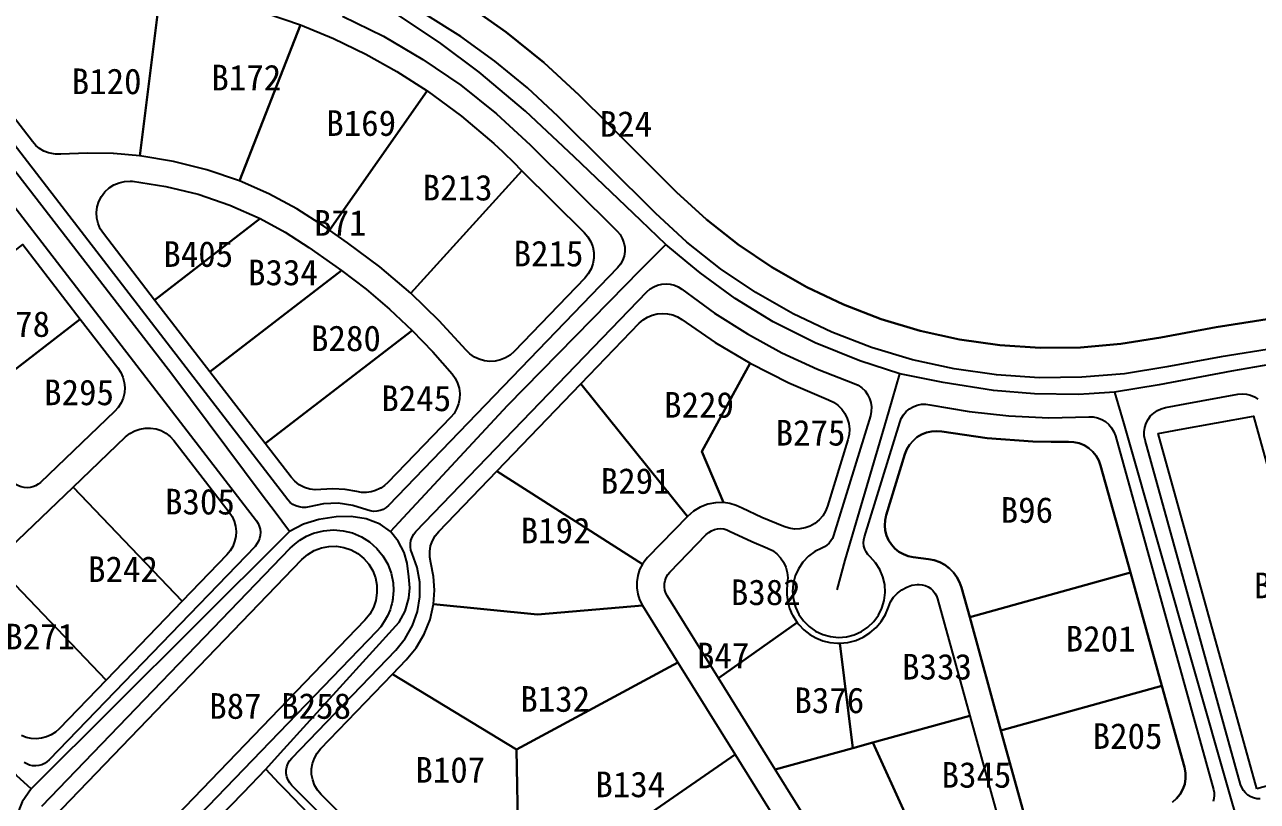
# Model space of a CAD drawing. Header units: metres. Extents: x 446275 to 447851, y 3131842 to 3133549.
# Drawn here: x 446584.8 to 446872.9, y 3132995.6 to 3133177.2 of the extents above; entities that cross this region are included whole.
import ezdxf

# ---------------------------------------------------------------- set-up
doc = ezdxf.new("R2010")
doc.units = ezdxf.units.M
for name, color, linetype in [('00_계획선-도로', 7, 'Continuous'), ('00_계획선-획지명', 7, 'Continuous'), ('00_계획선-획지선', 7, 'Continuous')]:
    doc.layers.add(name, color=color, linetype=linetype)

msp = doc.modelspace()

# ---------------------------------------------------------------- linework, layer by layer
at = {"layer": '00_계획선-도로'}
for points in [[(446734.65, 3133125.8), (446728.8, 3133131.39), (446713.22, 3133146.27), (446701.9, 3133156.92), (446691.05, 3133166.07), (446681.82, 3133173.02), (446672.55, 3133179.17), (446664.61, 3133183.46), (446654.76, 3133187.68), (446643.7, 3133191.73), (446633.76, 3133194.32), (446624.38, 3133196.55), (446615.31, 3133197.87), (446604.6, 3133198.82), (446594.45, 3133198.81), (446583.96, 3133197.87), (446574.93, 3133196.48), (446566.76, 3133194.9), (446558.13, 3133192.57), (446550.56, 3133190.37)], [(446646.72, 3133058.68), (446643.11, 3133063.53), (446640.59, 3133066.9), (446619.26, 3133095.49), (446582.2, 3133143.38), (446555.87, 3133179.13), (446554.89, 3133180.49), (446553.72, 3133182.13), (446552.17, 3133185.87), (446550.56, 3133190.37)], [(446734.65, 3133125.8), (446728.4, 3133119.43), (446725.28, 3133116.25), (446697.65, 3133088.11), (446676.31, 3133065.13), (446673.24, 3133061.83), (446670.36, 3133058.72)], [(446789.37, 3133095.58), (446779.98, 3133098.59), (446769.59, 3133102.81), (446759.8, 3133107.72), (446750.9, 3133113.12), (446742.69, 3133119.15), (446739.65, 3133121.66), (446734.65, 3133125.8)], [(446774.71, 3133045.06), (446776.61, 3133052), (446785.43, 3133082.14), (446786.76, 3133086.66), (446789.37, 3133095.58)], [(446839.56, 3133091.28), (446833.57, 3133090.89), (446831.03, 3133090.72), (446820.87, 3133090.89), (446811.25, 3133091.63), (446799.49, 3133093.54), (446789.37, 3133095.58)], [(446875.84, 3133097.7), (446866.87, 3133096.2), (446849.97, 3133092.99), (446839.56, 3133091.28)], [(446839.56, 3133091.28), (446841.68, 3133083.84), (446866.41, 3132997.32), (446868.03, 3132991.64)], [(446670.36, 3133058.72), (446667.94, 3133060.38), (446664.62, 3133061.63), (446661.12, 3133062.19), (446657.65, 3133062.15), (446653.56, 3133061.53), (446649.99, 3133060.39), (446646.72, 3133058.68)], [(446646.72, 3133058.68), (446624.27, 3133036.33), (446606.16, 3133018.3), (446586.34, 3132998.56)], [(446641.18, 3133003.12), (446644.66, 3133006.97), (446672.37, 3133037.53), (446673.74, 3133040.08), (446674.59, 3133043.08), (446674.83, 3133045.56), (446674.61, 3133048.11), (446674.24, 3133051.27), (446673.5, 3133053.76), (446672.15, 3133056.46), (446670.36, 3133058.72)], [(446520.77, 3133055.23), (446551.07, 3133030.26), (446557.44, 3133024.84), (446581.06, 3133003.34), (446582.82, 3133001.75), (446586.34, 3132998.56)], [(446586.28, 3132972.65), (446588.91, 3132970.87), (446592.15, 3132969.37), (446595.38, 3132968.45), (446599.16, 3132967.99), (446602.66, 3132968.36), (446606.37, 3132969.55), (446609.78, 3132971.26), (446612.51, 3132973.66), (446635.95, 3132997.73), (446641.18, 3133003.12)], [(446641.18, 3133003.12), (446644.19, 3132999.97), (446645.86, 3132998.23), (446672, 3132970.98), (446678.24, 3132964.47)], [(446586.34, 3132998.56), (446584.28, 3132995.49), (446582.91, 3132992.19), (446581.92, 3132989.19), (446581.6, 3132985.74), (446581.73, 3132982.58), (446582.55, 3132979.27), (446584.08, 3132975.59), (446586.28, 3132972.65)]]:
    msp.add_lwpolyline(points, dxfattribs=at)
at = {"layer": '00_계획선-획지선'}
for points in [[(446616.58, 3133185.21), (446611.73, 3133146.49), (446605.6, 3133147.02), (446605.6, 3133147.02), (446599.44, 3133147.14), (446593.28, 3133146.87), (446592.53, 3133146.85), (446592.17, 3133146.87), (446592.07, 3133146.87), (446591.61, 3133146.93), (446591.56, 3133146.93), (446590.43, 3133147.19), (446589.34, 3133147.62), (446588.34, 3133148.21), (446587.44, 3133148.95), (446586.66, 3133149.81), (446569.56, 3133172), (446568.86, 3133173.09), (446568.35, 3133174.29), (446568.06, 3133175.56), (446567.98, 3133176.86), (446568.13, 3133178.15)], [(446876.19, 3133108.48), (446863.25, 3133106.44), (446850.36, 3133104.04), (446841.03, 3133102.53), (446831.6, 3133101.73), (446822.14, 3133101.64), (446812.7, 3133102.26), (446803.33, 3133103.59), (446794.09, 3133105.62), (446785.03, 3133108.35), (446776.2, 3133111.74), (446767.65, 3133115.79), (446759.43, 3133120.48), (446751.59, 3133125.77), (446744.17, 3133131.63), (446737.21, 3133138.04), (446727.57, 3133147.61), (446721.17, 3133153.97), (446714.45, 3133160.64), (446706.17, 3133168.31), (446697.39, 3133175.39), (446688.14, 3133181.85)], [(446688.14, 3133181.85), (446697.39, 3133175.39), (446706.17, 3133168.31), (446714.45, 3133160.64), (446721.17, 3133153.97), (446727.57, 3133147.61), (446737.21, 3133138.04), (446744.17, 3133131.63), (446751.59, 3133125.77), (446759.43, 3133120.48), (446767.65, 3133115.79), (446776.2, 3133111.74), (446785.03, 3133108.35), (446794.09, 3133105.62), (446803.33, 3133103.59), (446812.7, 3133102.26), (446822.14, 3133101.64), (446831.6, 3133101.73), (446841.03, 3133102.53), (446850.36, 3133104.04), (446863.25, 3133106.44), (446876.19, 3133108.48)], [(446659.08, 3133179.14), (446668.68, 3133174.44), (446677.92, 3133169.05), (446686.74, 3133163), (446695.1, 3133156.33), (446702.96, 3133149.08), (446723.3, 3133128.88), (446723.98, 3133128.08), (446724.51, 3133127.17), (446724.88, 3133126.19), (446725.07, 3133125.15), (446725.08, 3133124.1), (446724.91, 3133123.06), (446724.57, 3133122.07), (446724.06, 3133121.15), (446723.39, 3133120.33), (446669.88, 3133064.79), (446669.29, 3133064.28), (446668.62, 3133063.87), (446667.9, 3133063.58), (446667.13, 3133063.42), (446666.35, 3133063.4), (446665.57, 3133063.51), (446664.83, 3133063.75), (446661.54, 3133064.8), (446658.12, 3133065.29), (446654.67, 3133065.18), (446651.29, 3133064.5), (446650.52, 3133064.34), (446649.74, 3133064.32), (446648.96, 3133064.43), (446648.22, 3133064.67), (446647.53, 3133065.04), (446646.91, 3133065.51), (446646.38, 3133066.09), (446560.14, 3133177.99)], [(446877.18, 3133101.54), (446864.43, 3133099.54), (446851.74, 3133097.17), (446841.88, 3133095.58), (446831.93, 3133094.73), (446821.94, 3133094.63), (446811.97, 3133095.29), (446802.08, 3133096.69), (446792.33, 3133098.84), (446782.76, 3133101.72), (446773.44, 3133105.3), (446764.41, 3133109.58), (446755.73, 3133114.53), (446747.45, 3133120.11), (446739.61, 3133126.31), (446732.27, 3133133.07), (446709.52, 3133155.66), (446709.52, 3133155.66), (446702.34, 3133162.36), (446694.74, 3133168.6), (446686.77, 3133174.36), (446678.46, 3133179.6)], [(446548.29, 3133178.89), (446639, 3133061.19), (446639.39, 3133060.59), (446639.39, 3133060.59), (446639.68, 3133059.93), (446639.87, 3133059.23), (446639.95, 3133058.51), (446639.91, 3133057.79), (446639.75, 3133057.08), (446639.49, 3133056.41), (446639.13, 3133055.79), (446638.67, 3133055.23), (446590.59, 3133005.32), (446590.06, 3133004.85), (446589.47, 3133004.47), (446588.82, 3133004.19), (446588.14, 3133004), (446587.43, 3133003.93), (446586.71, 3133003.96), (446586, 3133004.11), (446585.32, 3133004.38), (446584.69, 3133004.74)], [(446675.78, 3132970.77), (446647.3, 3132999.32), (446646.8, 3132999.93), (446646.8, 3132999.93), (446646.4, 3133000.61), (446646.13, 3133001.35), (446645.99, 3133002.12), (446645.98, 3133002.91), (446646.11, 3133003.68), (446646.37, 3133004.43), (446646.75, 3133005.11), (446647.25, 3133005.72), (446671.59, 3133031), (446673.78, 3133033.69), (446675.47, 3133036.72), (446676.62, 3133040), (446677.2, 3133043.42), (446677.18, 3133046.89), (446676.57, 3133050.31), (446675.39, 3133053.57), (446675.12, 3133054.31), (446674.98, 3133055.08), (446674.98, 3133055.86), (446675.11, 3133056.63), (446675.37, 3133057.37), (446675.75, 3133058.05), (446676.24, 3133058.66), (446730.27, 3133114.73), (446731.01, 3133115.38), (446731.85, 3133115.91), (446732.77, 3133116.29), (446733.73, 3133116.52), (446734.72, 3133116.59), (446735.71, 3133116.5), (446736.67, 3133116.25), (446737.57, 3133115.85), (446738.4, 3133115.3), (446746.02, 3133109.76), (446753.77, 3133104.86), (446761.82, 3133100.47), (446770.13, 3133096.61), (446778.68, 3133093.3), (446779.62, 3133092.87), (446780.48, 3133092.29), (446781.23, 3133091.58), (446781.84, 3133090.74), (446782.31, 3133089.82), (446782.61, 3133088.83), (446782.75, 3133087.8), (446782.7, 3133086.76), (446782.48, 3133085.75), (446773.85, 3133057.73), (446773.6, 3133057.1), (446773.26, 3133056.51), (446772.83, 3133055.97), (446772.33, 3133055.51), (446771.77, 3133055.12), (446771.16, 3133054.83), (446769.49, 3133054), (446767.99, 3133052.9), (446766.7, 3133051.55), (446765.66, 3133050.01), (446764.9, 3133048.31), (446764.44, 3133046.5), (446764.3, 3133044.65), (446764.48, 3133042.8), (446764.97, 3133041), (446765.77, 3133039.32), (446766.84, 3133037.79), (446768.16, 3133036.48), (446769.68, 3133035.41), (446771.36, 3133034.61), (446773.16, 3133034.12), (446775.01, 3133033.94), (446776.87, 3133034.09), (446778.67, 3133034.54), (446780.37, 3133035.31), (446781.91, 3133036.35), (446783.26, 3133037.64), (446784.36, 3133039.14), (446785.18, 3133040.81), (446785.71, 3133042.59), (446785.93, 3133044.44), (446785.82, 3133046.3), (446785.4, 3133048.11), (446784.67, 3133049.83), (446783.66, 3133051.39), (446782.4, 3133052.76), (446781.89, 3133053.3), (446781.48, 3133053.91), (446781.18, 3133054.58), (446780.98, 3133055.29), (446780.9, 3133056.03), (446780.95, 3133056.76), (446781.11, 3133057.48), (446789.33, 3133084.17), (446789.7, 3133085.1), (446790.22, 3133085.95), (446790.87, 3133086.71), (446791.64, 3133087.35), (446792.5, 3133087.86), (446793.43, 3133088.22), (446794.41, 3133088.42), (446795.41, 3133088.46), (446796.41, 3133088.34), (446805.6, 3133086.71), (446814.87, 3133085.7), (446824.2, 3133085.3), (446833.53, 3133085.51), (446834.56, 3133085.48), (446835.57, 3133085.27), (446836.53, 3133084.9), (446837.42, 3133084.37), (446838.2, 3133083.7), (446838.86, 3133082.91), (446839.38, 3133082.02), (446839.74, 3133081.05), (446862.68, 3132998.43), (446862.82, 3132997.73), (446862.84, 3132997.01), (446862.76, 3132996.3), (446862.56, 3132995.61)], [(446873.55, 3132996.21), (446872.79, 3132996.25), (446872.79, 3132996.25), (446872.05, 3132996.42), (446871.35, 3132996.7), (446870.7, 3132997.1), (446870.13, 3132997.6), (446869.65, 3132998.19), (446869.27, 3132998.84), (446869.01, 3132999.56), (446846.67, 3133080.03), (446846.48, 3133081.02), (446846.45, 3133082.03), (446846.6, 3133083.03), (446846.91, 3133083.99), (446847.37, 3133084.89), (446847.97, 3133085.7), (446848.7, 3133086.39), (446849.54, 3133086.96), (446850.46, 3133087.38), (446851.43, 3133087.65), (446853.57, 3133088.06), (446856.03, 3133088.55), (446868.38, 3133090.78), (446869.37, 3133090.86), (446870.36, 3133090.78), (446871.32, 3133090.55), (446872.23, 3133090.15), (446873.06, 3133089.62)], [(446853.06, 3132995.41), (446854.04, 3132996.27), (446854.86, 3132997.29), (446855.5, 3132998.44), (446855.93, 3132999.68), (446856.13, 3133000.98), (446856.12, 3133002.29), (446855.88, 3133003.58), (446850.58, 3133022.66), (446843.24, 3133049.08), (446836.29, 3133074.11), (446835.86, 3133075.29), (446835.23, 3133076.38), (446834.44, 3133077.35), (446833.5, 3133078.18), (446832.43, 3133078.85), (446831.27, 3133079.33), (446830.05, 3133079.61), (446828.79, 3133079.68), (446824.69, 3133079.65), (446820.46, 3133079.74), (446809.79, 3133080.51), (446799.21, 3133082.04), (446797.99, 3133082.17), (446796.76, 3133082.09), (446795.56, 3133081.82), (446794.42, 3133081.36), (446793.37, 3133080.72), (446792.44, 3133079.92), (446791.65, 3133078.98), (446791.02, 3133077.93), (446790.56, 3133076.79), (446786.16, 3133062.51), (446785.9, 3133061.33), (446785.83, 3133060.12), (446785.94, 3133058.92), (446786.25, 3133057.75), (446786.74, 3133056.65), (446787.4, 3133055.63), (446788.21, 3133054.73), (446789.15, 3133053.97), (446790.2, 3133053.37), (446791.33, 3133052.95), (446792.51, 3133052.71), (446796.07, 3133052.27), (446797.41, 3133052), (446798.69, 3133051.54), (446799.89, 3133050.89), (446800.98, 3133050.08), (446801.93, 3133049.1), (446802.71, 3133048.04), (446803.33, 3133046.87), (446803.77, 3133045.63), (446805.69, 3133038.65), (446812.98, 3133012.21), (446818.54, 3132992.04)], [(446588.85, 3132994.52), (446646.91, 3133054.78), (446647.97, 3133055.77), (446649.13, 3133056.65), (446650.69, 3133057.57), (446652.36, 3133058.28), (446654.65, 3133058.88), (446657, 3133059.08), (446659.25, 3133058.89), (446661.45, 3133058.35), (446663.53, 3133057.47), (446665.43, 3133056.26), (446667.12, 3133054.76), (446668.55, 3133053.01), (446669.68, 3133051.05), (446670.47, 3133048.93), (446670.92, 3133046.72), (446671.02, 3133044.94), (446671.02, 3133044.94), (446670.89, 3133043.17), (446670.86, 3133042.93), (446670.82, 3133042.7), (446670.78, 3133042.47), (446670.63, 3133041.77), (446670.57, 3133041.54), (446670.51, 3133041.31), (446670.23, 3133040.41), (446669.64, 3133038.98), (446668.89, 3133037.63), (446668.05, 3133036.43), (446667.1, 3133035.33), (446609.04, 3132975.07)], [(446591.6, 3132991.87), (446649.65, 3133052.14), (446650.99, 3133053.31), (446650.99, 3133053.31), (446652.52, 3133054.22), (446654.18, 3133054.86), (446655.92, 3133055.21), (446657.7, 3133055.24), (446659.46, 3133054.96), (446661.14, 3133054.39), (446662.7, 3133053.53), (446664.08, 3133052.41), (446665.25, 3133051.07), (446666.17, 3133049.54), (446666.81, 3133047.88), (446667.15, 3133046.14), (446667.18, 3133044.36), (446666.91, 3133042.6), (446666.33, 3133040.92), (446665.47, 3133039.36), (446664.35, 3133037.97), (446606.3, 3132977.71)], [(446577.66, 3133051.39), (446603.88, 3133023.95), (446603.88, 3133023.95), (446592.93, 3133012.59), (446592.04, 3133011.79), (446591.03, 3133011.15), (446589.93, 3133010.67), (446588.77, 3133010.37), (446587.53, 3133010.25), (446586.35, 3133010.33), (446585.2, 3133010.59), (446584.1, 3133011.03)], [(446674.24, 3132977.06), (446654.1, 3132997.25), (446653.26, 3132998.26), (446652.6, 3132999.39), (446652.15, 3133000.62), (446651.91, 3133001.91), (446651.9, 3133003.22), (446652.12, 3133004.51), (446652.55, 3133005.75), (446653.19, 3133006.9), (446654.01, 3133007.92), (446670.8, 3133025.34), (446699.75, 3133007.78), (446700.16, 3132986.52)], [(446818.54, 3132992.04), (446812.98, 3133012.21), (446850.58, 3133022.66), (446855.88, 3133003.58), (446856.12, 3133002.29), (446856.13, 3133000.98), (446855.93, 3132999.68), (446855.5, 3132998.44), (446854.86, 3132997.29), (446854.04, 3132996.27), (446853.06, 3132995.41)]]:
    msp.add_lwpolyline(points, dxfattribs=at)
for points in [[(446627.42, 3133143.25), (446619.65, 3133145.2), (446611.73, 3133146.49), (446616.58, 3133185.21), (446624.92, 3133183.91), (446633.17, 3133182.12), (446641.3, 3133179.84), (446649.28, 3133177.09), (446635.01, 3133140.65), (446627.42, 3133143.25)], [(446654.77, 3133130.05), (446648.47, 3133134.1), (446641.87, 3133137.64), (446635.01, 3133140.65), (446649.28, 3133177.09), (446657.01, 3133173.89), (446664.54, 3133170.25), (446671.84, 3133166.17), (446678.88, 3133161.67), (446656.08, 3133129.13), (446654.77, 3133130.05)], [(446667.85, 3133120.52), (446660.26, 3133126.2), (446656.08, 3133129.13), (446678.88, 3133161.67), (446686.9, 3133155.79), (446694.49, 3133149.36), (446696.58, 3133147.42), (446696.86, 3133147.15), (446698.99, 3133145.08), (446701.06, 3133143.02), (446675.07, 3133114.37), (446667.85, 3133120.52)], [(446698.31, 3133099.94), (446697.24, 3133099.28), (446696.07, 3133098.8), (446694.83, 3133098.52), (446693.57, 3133098.45), (446692.31, 3133098.59), (446691.09, 3133098.94), (446689.95, 3133099.48), (446688.91, 3133100.21), (446688.01, 3133101.09), (446681.74, 3133107.93), (446675.07, 3133114.37), (446701.06, 3133143.02), (446715.62, 3133128.56), (446716.47, 3133127.56), (446717.13, 3133126.43), (446717.59, 3133125.19), (446717.83, 3133123.9), (446717.85, 3133122.59), (446717.64, 3133121.29), (446717.2, 3133120.05), (446716.56, 3133118.9), (446715.74, 3133117.87), (446699.27, 3133100.78), (446698.31, 3133099.94)], [(446603.23, 3133128.32), (446602.51, 3133129.43), (446602, 3133130.66), (446601.71, 3133131.95), (446601.65, 3133133.27), (446601.82, 3133134.58), (446602.21, 3133135.85), (446602.81, 3133137.02), (446603.61, 3133138.08), (446604.58, 3133138.98), (446605.69, 3133139.7), (446606.91, 3133140.22), (446608.2, 3133140.51), (446609.52, 3133140.58), (446610.08, 3133140.54), (446617.8, 3133139.36), (446625.38, 3133137.5), (446632.77, 3133134.98), (446639.91, 3133131.82), (446615.2, 3133112.78), (446603.23, 3133128.32)], [(446615.2, 3133112.78), (446639.91, 3133131.82), (446645.71, 3133128.65), (446651.27, 3133125.06), (446656.77, 3133121.21), (446658.88, 3133119.7), (446628.13, 3133096.01), (446615.2, 3133112.78)], [(446567.1, 3133084.64), (446551.06, 3133100.01), (446584.44, 3133125.74), (446597.85, 3133108.34), (446567.1, 3133084.64)], [(446628.13, 3133096.01), (446658.88, 3133119.7), (446664.61, 3133115.31), (446670.12, 3133110.63), (446675.38, 3133105.69), (446641.06, 3133079.23), (446628.13, 3133096.01)], [(446607.32, 3133095.89), (446607.82, 3133094.75), (446608.12, 3133093.55), (446608.23, 3133092.32), (446608.14, 3133091.09), (446607.84, 3133089.88), (446607.36, 3133088.74), (446606.7, 3133087.7), (446605.87, 3133086.77), (446588.51, 3133070.18), (446587.99, 3133069.75), (446587.41, 3133069.4), (446586.79, 3133069.15), (446586.14, 3133068.98), (446585.48, 3133068.91), (446584.76, 3133068.95), (446584.05, 3133069.1), (446583.38, 3133069.36), (446582.75, 3133069.72), (446582.19, 3133070.18), (446567.1, 3133084.64), (446597.85, 3133108.34), (446606.65, 3133096.93), (446607.32, 3133095.89)], [(446746.29, 3133065.4), (446744.47, 3133065.05), (446742.74, 3133064.39), (446741.14, 3133063.43), (446739.74, 3133062.22), (446714.81, 3133093.2), (446728.45, 3133107.35), (446729.36, 3133108.16), (446730.38, 3133108.81), (446731.5, 3133109.29), (446732.68, 3133109.58), (446733.89, 3133109.68), (446735.1, 3133109.59), (446736.28, 3133109.31), (446737.41, 3133108.85), (446738.44, 3133108.21), (446746.24, 3133102.86), (446754.37, 3133098.02), (446743.09, 3133077.42), (446748.15, 3133065.44), (446746.29, 3133065.4)], [(446675.38, 3133105.69), (446680.19, 3133100.71), (446684.75, 3133095.51), (446685.46, 3133094.5), (446686.01, 3133093.39), (446686.36, 3133092.2), (446686.52, 3133090.98), (446686.47, 3133089.74), (446686.23, 3133088.53), (446685.79, 3133087.37), (446685.18, 3133086.3), (446684.39, 3133085.34), (446669.75, 3133070.15), (446668.96, 3133069.43), (446668.07, 3133068.83), (446668.02, 3133068.81), (446667.87, 3133068.72), (446666.86, 3133068.27), (446665.79, 3133067.97), (446664.69, 3133067.83), (446663.59, 3133067.84), (446662.49, 3133068.02), (446659.71, 3133068.51), (446656.89, 3133068.67), (446654.07, 3133068.49), (446652.76, 3133068.44), (446651.45, 3133068.62), (446650.2, 3133069.02), (446649.03, 3133069.63), (446647.99, 3133070.43), (446647.1, 3133071.4), (446641.06, 3133079.23), (446675.38, 3133105.69)], [(446743.09, 3133077.42), (446754.37, 3133098.02), (446763.39, 3133093.44), (446772.7, 3133089.49), (446773.84, 3133088.94), (446774.88, 3133088.2), (446775.78, 3133087.3), (446776.51, 3133086.27), (446777.07, 3133085.13), (446777.43, 3133083.91), (446777.58, 3133082.65), (446777.52, 3133081.38), (446777.24, 3133080.14), (446772.46, 3133064.62), (446771.99, 3133063.45), (446771.33, 3133062.37), (446770.5, 3133061.41), (446769.52, 3133060.6), (446768.43, 3133059.97), (446767.24, 3133059.53), (446766, 3133059.29), (446764.73, 3133059.26), (446763.48, 3133059.44), (446762.27, 3133059.83), (446757.13, 3133061.96), (446752.5, 3133064.17), (446751.11, 3133064.8), (446749.65, 3133065.22), (446748.15, 3133065.44), (446743.09, 3133077.42)], [(446739.74, 3133062.22), (446730.42, 3133052.59), (446729.79, 3133051.87), (446729.23, 3133051.08), (446695.16, 3133072.81), (446714.81, 3133093.2), (446739.74, 3133062.22)], [(446872.77, 3132998.54), (446849.7, 3133081.62), (446854.68, 3133082.54), (446871.98, 3133085.65), (446894.5, 3133004.58), (446872.77, 3132998.54)], [(446608.44, 3133080.8), (446609.44, 3133081.6), (446610.55, 3133082.22), (446611.75, 3133082.65), (446613.01, 3133082.87), (446614.28, 3133082.88), (446615.54, 3133082.68), (446616.75, 3133082.27), (446617.87, 3133081.67), (446618.88, 3133080.88), (446619.74, 3133079.94), (446632.65, 3133063.18), (446633.31, 3133062.18), (446633.8, 3133061.08), (446634.11, 3133059.91), (446634.23, 3133058.72), (446634.17, 3133057.52), (446633.91, 3133056.34), (446633.48, 3133055.22), (446632.87, 3133054.18), (446632.1, 3133053.25), (446621.66, 3133042.4), (446596.18, 3133069.08), (446608.44, 3133080.8)], [(446790.56, 3133076.79), (446791.02, 3133077.93), (446791.65, 3133078.98), (446792.44, 3133079.92), (446793.37, 3133080.72), (446794.42, 3133081.36), (446795.56, 3133081.82), (446796.76, 3133082.09), (446797.99, 3133082.17), (446799.21, 3133082.04), (446809.79, 3133080.51), (446820.46, 3133079.74), (446824.69, 3133079.65), (446828.79, 3133079.68), (446830.05, 3133079.61), (446831.27, 3133079.33), (446832.43, 3133078.85), (446833.5, 3133078.18), (446834.44, 3133077.35), (446835.23, 3133076.38), (446835.86, 3133075.29), (446836.29, 3133074.11), (446843.24, 3133049.08), (446805.69, 3133038.65), (446803.77, 3133045.63), (446803.33, 3133046.87), (446802.71, 3133048.04), (446801.93, 3133049.1), (446800.98, 3133050.08), (446799.89, 3133050.89), (446798.69, 3133051.54), (446797.41, 3133052), (446796.07, 3133052.27), (446792.51, 3133052.71), (446791.33, 3133052.95), (446790.2, 3133053.37), (446789.15, 3133053.97), (446788.21, 3133054.73), (446787.4, 3133055.63), (446786.74, 3133056.65), (446786.25, 3133057.75), (446785.94, 3133058.92), (446785.83, 3133060.12), (446785.9, 3133061.33), (446786.16, 3133062.51), (446790.56, 3133076.79)], [(446680.38, 3133041.71), (446680.62, 3133044.96), (446680.4, 3133048.21), (446679.75, 3133051.4), (446679.51, 3133052.69), (446679.49, 3133054.01), (446679.7, 3133055.31), (446680.13, 3133056.55), (446680.77, 3133057.71), (446681.6, 3133058.73), (446695.16, 3133072.81), (446729.23, 3133051.08), (446728.56, 3133049.79), (446728.11, 3133048.41), (446727.87, 3133046.97), (446727.87, 3133045.52), (446728.1, 3133044.08), (446728.55, 3133042.7), (446729.22, 3133041.4), (446704.7, 3133039.29), (446680.38, 3133041.71)], [(446603.88, 3133023.95), (446577.66, 3133051.39), (446596.18, 3133069.08), (446621.66, 3133042.4), (446603.88, 3133023.95)], [(446759.58, 3133054.23), (446760.59, 3133053.47), (446761.47, 3133052.56), (446762.18, 3133051.51), (446762.71, 3133050.36), (446763.03, 3133049.14), (446763.16, 3133047.88), (446763.07, 3133046.61), (446762.93, 3133044.76), (446762.93, 3133044.32), (446762.94, 3133044.25), (446762.95, 3133044.1), (446762.95, 3133044.04), (446762.96, 3133043.95), (446762.96, 3133043.87), (446762.96, 3133043.86), (446763.18, 3133042.27), (446763.61, 3133040.73), (446764.24, 3133039.26), (446764.26, 3133039.22), (446764.29, 3133039.16), (446764.34, 3133039.06), (446764.56, 3133038.67), (446765.4, 3133037.4), (446746.98, 3133024.4), (446735.03, 3133043.61), (446734.68, 3133044.29), (446734.45, 3133045.01), (446734.34, 3133045.76), (446734.36, 3133046.51), (446734.5, 3133047.26), (446734.77, 3133047.97), (446735.14, 3133048.62), (446735.62, 3133049.21), (446744.12, 3133057.98), (446744.69, 3133058.48), (446745.34, 3133058.88), (446746.04, 3133059.16), (446746.78, 3133059.33), (446747.54, 3133059.37), (446748.25, 3133059.29), (446748.93, 3133059.1), (446749.59, 3133058.81), (446754.8, 3133056.33), (446758.46, 3133054.81), (446759.58, 3133054.23)], [(446812.98, 3133012.21), (446805.69, 3133038.65), (446843.24, 3133049.08), (446850.58, 3133022.66), (446812.98, 3133012.21)], [(446775.37, 3133032.57), (446777.23, 3133032.76), (446779.06, 3133033.23), (446780.79, 3133033.98), (446782.39, 3133034.98), (446783.82, 3133036.23), (446785.03, 3133037.67), (446786.01, 3133039.29), (446786.72, 3133041.04), (446787.22, 3133042.24), (446787.92, 3133043.33), (446788.79, 3133044.29), (446789.81, 3133045.09), (446790.96, 3133045.71), (446792.19, 3133046.12), (446793.47, 3133046.31), (446793.49, 3133046.32), (446793.71, 3133046.32), (446793.77, 3133046.32), (446793.85, 3133046.32), (446793.91, 3133046.32), (446794.57, 3133046.25), (446795.28, 3133046.07), (446795.95, 3133045.77), (446796.57, 3133045.37), (446797.11, 3133044.88), (446797.57, 3133044.3), (446797.93, 3133043.66), (446798.18, 3133042.97), (446805.72, 3133015.62), (446783.09, 3133009.38), (446778.39, 3133008.08), (446775.37, 3133032.57)], [(446674.01, 3133028.67), (446676.35, 3133031.52), (446678.22, 3133034.69), (446679.57, 3133038.11), (446680.38, 3133041.71), (446704.7, 3133039.29), (446729.22, 3133041.4), (446737.5, 3133028.1), (446699.75, 3133007.78), (446670.8, 3133025.34), (446674.01, 3133028.67)], [(446746.98, 3133024.4), (446765.4, 3133037.4), (446765.78, 3133036.93), (446766.96, 3133035.7), (446768.3, 3133034.66), (446769.77, 3133033.81), (446771.35, 3133033.17), (446773, 3133032.76), (446774.78, 3133032.58), (446774.9, 3133032.57), (446775.01, 3133032.57), (446775.11, 3133032.57), (446775.19, 3133032.57), (446775.23, 3133032.57), (446775.34, 3133032.57), (446775.37, 3133032.57), (446778.39, 3133008.08), (446760.24, 3133003.08), (446746.98, 3133024.4)], [(446750.88, 3133006.6), (446711.93, 3132979.62), (446710.27, 3132982.02), (446709.22, 3132983.3), (446707.98, 3132984.41), (446706.59, 3132985.31), (446705.07, 3132985.99), (446703.47, 3132986.42), (446701.82, 3132986.6), (446700.16, 3132986.52), (446699.75, 3133007.78), (446737.5, 3133028.1), (446750.88, 3133006.6)], [(446805.72, 3133015.62), (446813.26, 3132988.27), (446813.45, 3132987.35), (446813.53, 3132986.42), (446813.53, 3132986.24), (446813.42, 3132984.97), (446813.11, 3132983.74), (446812.59, 3132982.57), (446811.89, 3132981.51), (446811.01, 3132980.58), (446810, 3132979.81), (446808.87, 3132979.22), (446798.78, 3132974.8), (446783.09, 3133009.38), (446805.72, 3133015.62)], [(446778.39, 3133008.08), (446783.09, 3133009.38), (446798.78, 3132974.8), (446788.8, 3132970.12), (446787.82, 3132969.72), (446786.79, 3132969.46), (446785.55, 3132969.35), (446784.26, 3132969.45), (446783, 3132969.76), (446781.81, 3132970.29), (446780.72, 3132971.01), (446779.78, 3132971.9), (446779, 3132972.94), (446760.24, 3133003.08), (446778.39, 3133008.08)], [(446725.29, 3132960.33), (446711.93, 3132979.62), (446750.88, 3133006.6), (446763.29, 3132986.66), (446725.29, 3132960.33)]]:
    msp.add_lwpolyline(points, close=True, dxfattribs=at)

# ---------------------------------------------------------------- texts
at = {"layer": '00_계획선-획지명'}
for s, p in [('B172', (446628.47, 3133161.79)), ('B120', (446595.83, 3133160.91)), ('B169', (446655.32, 3133151.16)), ('B24', (446719.24, 3133150.95)), ('B213', (446677.86, 3133136.07)), ('B71', (446652.48, 3133127.82)), ('B405', (446617.25, 3133120.55)), ('B215', (446699.1, 3133120.67)), ('B334', (446637.04, 3133116.24)), ('B278', (446574.45, 3133104.18)), ('B280', (446651.76, 3133100.85)), ('B295', (446589.39, 3133088.22)), ('B245', (446668.2, 3133086.83)), ('B229', (446734.28, 3133085.31)), ('B275', (446760.33, 3133078.78)), ('B291', (446719.47, 3133067.51)), ('B305', (446617.63, 3133062.68)), ('B96', (446812.93, 3133060.73)), ('B192', (446700.77, 3133055.93)), ('B242', (446599.66, 3133046.9)), ('B382', (446749.87, 3133041.5)), ('B91', (446872.1, 3133043.1)), ('B271', (446580.31, 3133031.14)), ('B201', (446828.13, 3133030.65)), ('B47', (446741.95, 3133026.72)), ('B333', (446789.9, 3133024.1)), ('B87', (446627.97, 3133014.92)), ('B258', (446644.79, 3133014.92)), ('B132', (446700.67, 3133016.56)), ('B376', (446764.72, 3133016.24)), ('B205', (446834.42, 3133007.9)), ('B107', (446676.14, 3133000)), ('B345', (446799.11, 3132998.82)), ('B134', (446718.21, 3132996.6))]:
    msp.add_text(s, height=6, dxfattribs=at).set_placement(p)

doc.saveas('drawing.dxf')
